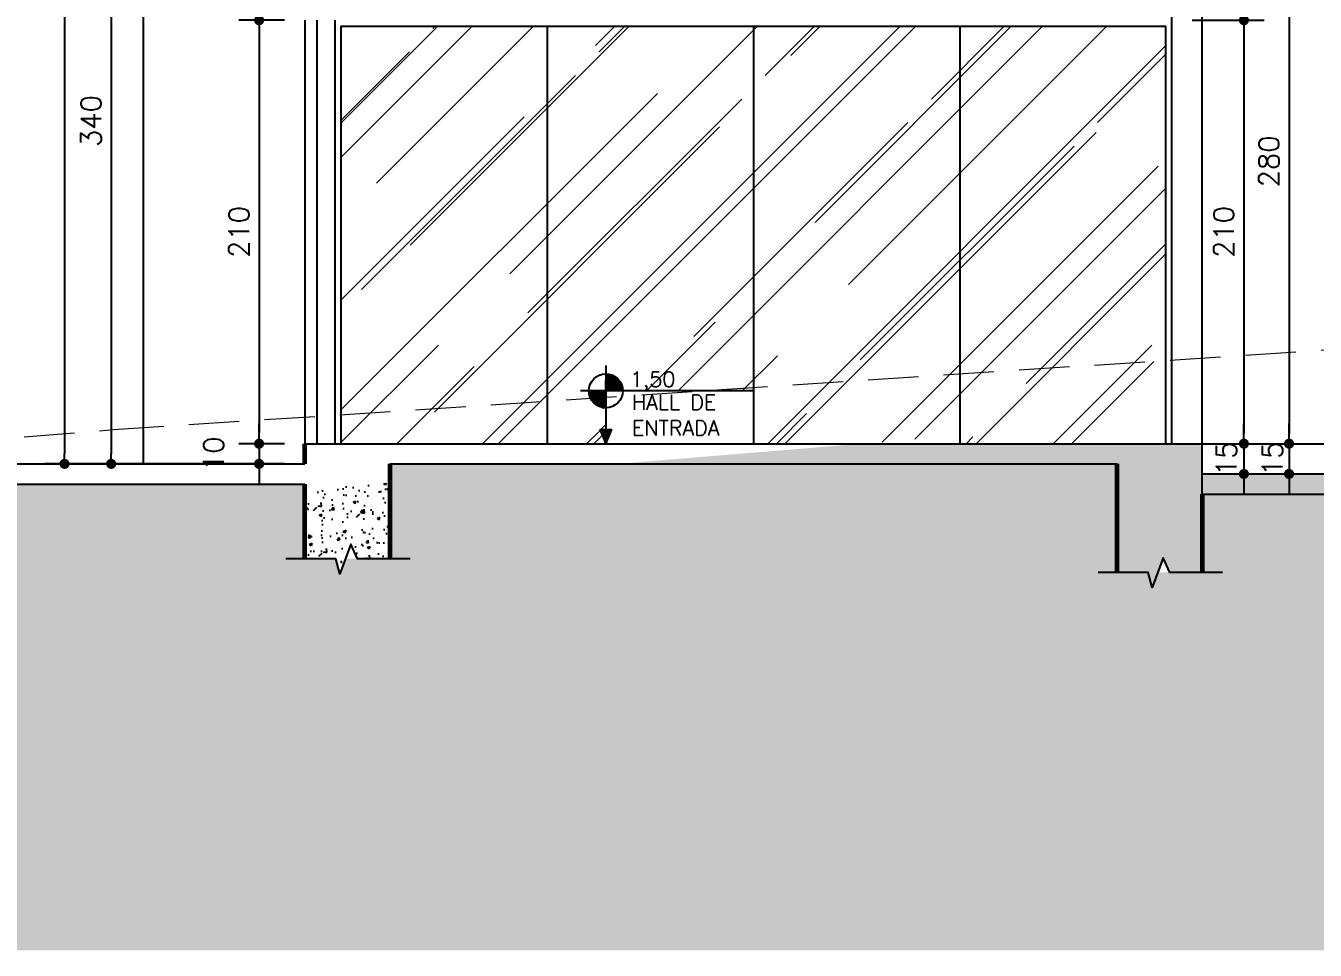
# Model space of a CAD drawing. Header units: inches. Extents: x 580771 to 672494, y 7715997 to 7829530.
# Drawn here: x 653283 to 653922, y 7722176 to 7722634 of the extents above; entities that cross this region are included whole.
import ezdxf

# ---------------------------------------------------------------- set-up
doc = ezdxf.new("R2010")
doc.units = ezdxf.units.IN
doc.header["$MEASUREMENT"] = 0
doc.header["$PDMODE"] = 2
doc.linetypes.add('DASHED2', pattern=[0.375, 0.25, -0.125])
for name, color, linetype, lineweight in [('ARQ-06', 6, 'Continuous', 60), ('LINHAS FINAS', 1, 'Continuous', 9), ('MEIO_FIO', 7, 'Continuous', 0)]:
    doc.layers.add(name, color=color, linetype=linetype, lineweight=lineweight)
for name, color, linetype in [('Block1', 1, 'Continuous'), ('NIVEL', 2, 'Continuous'), ('P01', 1, 'Continuous'), ('P06', 6, 'Continuous'), ('parede', 6, 'Continuous')]:
    doc.layers.add(name, color=color, linetype=linetype)
doc.styles.add('R80E50', font='romans.shx', dxfattribs={"height": 10})
doc.styles.add('ROMANS', font='romans', dxfattribs={"height": 0.2})
doc.dimstyles.new('ARQ50', dxfattribs={"dimscale": 50, "dimtxt": 10, "dimasz": 0.1, "dimexe": 0.2, "dimexo": 0.2, "dimgap": 0.1, "dimtad": 1, "dimdec": 0, "dimzin": 12, "dimdsep": 46, "dimtxsty": 'R80E50', "dimblk1": 'DOT', "dimblk2": 'DOT', "dimsah": 1, "dimcen": 0.4, "dimclrd": 15, "dimclre": 15, "dimclrt": 3, "dimadec": 0, "dimazin": 0, "dimtfac": 1, "dimtdec": 0, "dimtmove": 2, "dimatfit": 3, "dimldrblk": 'DOT', "dimfxl": 0.2, "dimtolj": 1, "dimtzin": 12, "dimarcsym": 0})
pattern_1 = [(50, (-1901.658, -30568.503), (14.345203652, -1.2550427), [1.5, -16.5]), (355, (-1901.658, -30568.503), (-2.775026672, 15.043842674), [1.2, -13.2]), (100.45144446, (-1900.463, -30568.608), (11.570176935, 13.78879982), [1.27480384, -14.02284224]), (46.1842, (-1901.658, -30564.503), (21.344826613, -3.310385616), [2.25, -24.75]), (96.6356355, (-1899.88, -30564.78), (18.693238913, 19.482372015), [1.91220684, -21.0342752]), (351.184164, (-1901.658, -30564.503), (18.6932389, 19.482372005), [1.8, -19.80000002]), (21, (-1899.658, -30565.503), (11.938141042, -8.052377813), [1.5, -16.5]), (326, (-1899.658, -30565.503), (4.866306638, 14.5030009), [1.2, -13.2]), (71.45144474, (-1898.663, -30566.174), (16.804447535, 6.450623056), [1.2748038, -14.02284224]), (37.5, (-1901.658, -30568.503), (0.2431971063, 6.6578770766), [0, -13.04, 0, -13.4, 0, -13.25]), (7.5, (-1901.658, -30568.503), (5.261390749, 7.8882342376), [0, -7.64, 0, -12.74, 0, -5.05]), (327.5, (-1906.118, -30568.503), (10.6764487234, -0.4510974347), [0, -5, 0, -15.6, 0, -20.7]), (317.5, (-1908.118, -30568.503), (11.663723387, 2.002099647), [0, -6.5, 0, -10.36, 0, -14.7])]

# ---------------------------------------------------------------- blocks, each defined once
blk = doc.blocks.new('*X32')
at = {"color": 0}
for p, q in [((-1683.05, 3892), (-1680, 3892)), ((-1683.05, 3891), (-1680, 3891)), ((-1680, 3888), (-1680, 3892.29)), ((-1679, 3888), (-1679, 3891.98)), ((-1678, 3888), (-1678, 3891.57)), ((-1677, 3888), (-1677, 3891.05)), ((-1683.05, 3890), (-1680, 3890)), ((-1683.05, 3889), (-1680, 3889)), ((-1683.05, 3888), (-1680, 3888)), ((-1683.05, 3882), (-1680, 3882)), ((-1683, 3882), (-1683, 3888)), ((-1682, 3882), (-1682, 3888)), ((-1681, 3882), (-1681, 3888)), ((-1680, 3882), (-1680, 3888)), ((-1680, 3888), (-1674, 3888)), ((-1680, 3887), (-1674, 3887)), ((-1680, 3886), (-1674, 3886)), ((-1680, 3885), (-1674, 3885)), ((-1680, 3884), (-1674, 3884)), ((-1680, 3883), (-1674, 3883)), ((-1680, 3880.69), (-1680, 3882)), ((-1680, 3882), (-1674, 3882)), ((-1679, 3880.69), (-1679, 3882)), ((-1678, 3880.69), (-1678, 3882)), ((-1677, 3880.69), (-1677, 3882)), ((-1676, 3888), (-1676, 3890.4)), ((-1676, 3880.69), (-1676, 3882)), ((-1675, 3888), (-1675, 3889.59)), ((-1675, 3880.69), (-1675, 3882)), ((-1674, 3888), (-1674, 3888.57)), ((-1674, 3882), (-1674, 3888)), ((-1674, 3888), (-1673.54, 3888)), ((-1674, 3880.69), (-1674, 3882)), ((-1674, 3882), (-1671.12, 3882)), ((-1673, 3882), (-1673, 3887.24)), ((-1672, 3882), (-1672, 3885.37)), ((-1695.03, 3880), (-1692, 3880)), ((-1694.93, 3879), (-1692, 3879)), ((-1694.74, 3878), (-1692, 3878)), ((-1694.47, 3877), (-1692, 3877)), ((-1694.1, 3876), (-1692, 3876)), ((-1694, 3875.78), (-1694, 3876)), ((-1693, 3873.98), (-1693, 3876)), ((-1692, 3876), (-1692, 3880.69)), ((-1692, 3872.69), (-1692, 3876)), ((-1692, 3876), (-1686, 3876)), ((-1692, 3875), (-1686, 3875)), ((-1692, 3874), (-1686, 3874)), ((-1692, 3873), (-1686, 3873)), ((-1691, 3876), (-1691, 3880.69)), ((-1690, 3876), (-1690, 3880.69)), ((-1689, 3876), (-1689, 3880.69)), ((-1688, 3876), (-1688, 3880.69)), ((-1687, 3876), (-1687, 3880.69)), ((-1686, 3876), (-1686, 3880.69)), ((-1686, 3880), (-1683.05, 3880)), ((-1686, 3879), (-1683.05, 3879)), ((-1686, 3878), (-1683.05, 3878)), ((-1686, 3877), (-1683.05, 3877)), ((-1686, 3870), (-1686, 3876)), ((-1686, 3876), (-1683.05, 3876)), ((-1685, 3870), (-1685, 3876)), ((-1684, 3870), (-1684, 3876)), ((-1683.05, 3881), (-1680, 3881)), ((-1674, 3881), (-1671.05, 3881)), ((-1691.33, 3872), (-1686, 3872)), ((-1690.13, 3871), (-1686, 3871)), ((-1688.51, 3870), (-1686, 3870)), ((-1688, 3869.76), (-1688, 3870)), ((-1687, 3869.36), (-1687, 3870)), ((-1686, 3869.06), (-1686, 3870)), ((-1686, 3870), (-1683.05, 3870)), ((-1685.77, 3869), (-1683.05, 3869))]:
    blk.add_line(p, q, dxfattribs=at)
blk = doc.blocks.new('nível corte')
at = {"layer": 'NIVEL', "color": 2, "linetype": 'Continuous'}
for p, q in [((172038.46, 10236.15), (172038.46, 10197.35)), ((172111.26, 10223.55), (172025.86, 10223.55)), ((172035.46, 10204.35), (172038.46, 10197.35)), ((172035.46, 10204.35), (172041.46, 10204.35)), ((172038.46, 10197.35), (172041.46, 10204.35))]:
    blk.add_line(p, q, dxfattribs=at)
blk.add_circle((172038.46, 10223.55), 8.4, dxfattribs=at)
blk.add_solid([(172035.46, 10204.35), (172038.46, 10197.35), (172041.46, 10204.35), (172038.46, 10197.35)], dxfattribs=at)
at = {"layer": 'NIVEL', "color": 1, "linetype": 'Continuous', "xscale": 0.7000000000116415, "yscale": 0.7000000000116415, "zscale": 0.7000000000116415}
blk.add_blockref('*X32', (173216.6, 7507.07), dxfattribs=at)
blk = doc.blocks.new('_DOT')
at = {"color": 0, "linetype": 'ByBlock'}
blk.add_line((-0.5, 0), (-1, 0), dxfattribs=at)
at = {"color": 0, "linetype": 'ByBlock', "const_width": 0.5}
blk.add_lwpolyline([(-0.25, 0, 1), (0.25, 0, 1)], format="xyb", close=True, dxfattribs=at)
blk = doc.blocks.new('*D304')
at = {"layer": 'Defpoints', "color": 0, "transparency": 16777216}
for p in [(653851.02, 7722636.68), (653851.02, 7722426.68), (653886.7, 7722426.68)]:
    blk.add_point(p, dxfattribs=at)
at = {"layer": 'NIVEL', "color": 15, "lineweight": -2, "transparency": 16777216}
for p, q in [((653861.02, 7722636.68), (653896.7, 7722636.68)), ((653886.7, 7722631.68), (653886.7, 7722431.68)), ((653861.02, 7722426.68), (653896.7, 7722426.68))]:
    blk.add_line(p, q, dxfattribs=at)
at = {"layer": 'NIVEL', "color": 15, "lineweight": -2, "transparency": 16777216, "xscale": 5, "yscale": 5, "zscale": 5}
for p, rotation in [((653886.7, 7722636.68), 90), ((653886.7, 7722426.68), 270)]:
    blk.add_blockref('_DOT', p, dxfattribs=dict(at, rotation=rotation))
at = {"layer": 'NIVEL', "color": 3, "transparency": 16777216, "insert": (653876.7, 7722531.68), "char_height": 10, "attachment_point": 5, "rotation": 90, "style": 'R80E50'}
blk.add_mtext('\\A1;210', dxfattribs=at)
blk = doc.blocks.new('*D305')
at = {"layer": 'Defpoints', "color": 0, "transparency": 16777216}
for p in [(653851.02, 7722426.68), (653866.02, 7722411.68), (653886.7, 7722411.68)]:
    blk.add_point(p, dxfattribs=at)
at = {"layer": 'NIVEL', "color": 15, "lineweight": -2, "transparency": 16777216}
for p, q in [((653886.7, 7722431.68), (653886.7, 7722436.68)), ((653861.02, 7722426.68), (653896.7, 7722426.68)), ((653886.7, 7722426.68), (653886.7, 7722411.68)), ((653876.02, 7722411.68), (653896.7, 7722411.68)), ((653886.7, 7722406.68), (653886.7, 7722401.68))]:
    blk.add_line(p, q, dxfattribs=at)
at = {"layer": 'NIVEL', "color": 15, "lineweight": -2, "transparency": 16777216, "xscale": 5, "yscale": 5, "zscale": 5}
for p, rotation in [((653886.7, 7722426.68), 270), ((653886.7, 7722411.68), 90)]:
    blk.add_blockref('_DOT', p, dxfattribs=dict(at, rotation=rotation))
at = {"layer": 'NIVEL', "color": 3, "transparency": 16777216, "insert": (653878, 7722419.18), "char_height": 10, "attachment_point": 5, "rotation": 90, "style": 'R80E50'}
blk.add_mtext('\\A1;15', dxfattribs=at)
blk = doc.blocks.new('*D317')
at = {"layer": 'Defpoints', "color": 0, "transparency": 16777216}
for p in [(653851.02, 7722706.68), (653866.02, 7722426.68), (653909.08, 7722426.68)]:
    blk.add_point(p, dxfattribs=at)
at = {"layer": 'NIVEL', "color": 15, "lineweight": -2, "transparency": 16777216}
for p, q in [((653861.02, 7722706.68), (653919.08, 7722706.68)), ((653909.08, 7722701.68), (653909.08, 7722431.68)), ((653876.02, 7722426.68), (653919.08, 7722426.68))]:
    blk.add_line(p, q, dxfattribs=at)
at = {"layer": 'NIVEL', "color": 15, "lineweight": -2, "transparency": 16777216, "xscale": 5, "yscale": 5, "zscale": 5}
for p, rotation in [((653909.08, 7722706.68), 90), ((653909.08, 7722426.68), 270)]:
    blk.add_blockref('_DOT', p, dxfattribs=dict(at, rotation=rotation))
at = {"layer": 'NIVEL', "color": 3, "transparency": 16777216, "insert": (653899.08, 7722566.68), "char_height": 10, "attachment_point": 5, "rotation": 90, "style": 'R80E50'}
blk.add_mtext('\\A1;280', dxfattribs=at)
blk = doc.blocks.new('*D318')
at = {"layer": 'Defpoints', "color": 0, "transparency": 16777216}
for p in [(653866.02, 7722426.68), (653866.02, 7722411.68), (653909.08, 7722411.68)]:
    blk.add_point(p, dxfattribs=at)
at = {"layer": 'NIVEL', "color": 15, "lineweight": -2, "transparency": 16777216}
for p, q in [((653909.08, 7722431.68), (653909.08, 7722436.68)), ((653876.02, 7722426.68), (653919.08, 7722426.68)), ((653909.08, 7722426.68), (653909.08, 7722411.68)), ((653876.02, 7722411.68), (653919.08, 7722411.68)), ((653909.08, 7722406.68), (653909.08, 7722401.68))]:
    blk.add_line(p, q, dxfattribs=at)
at = {"layer": 'NIVEL', "color": 15, "lineweight": -2, "transparency": 16777216, "xscale": 5, "yscale": 5, "zscale": 5}
for p, rotation in [((653909.08, 7722426.68), 270), ((653909.08, 7722411.68), 90)]:
    blk.add_blockref('_DOT', p, dxfattribs=dict(at, rotation=rotation))
at = {"layer": 'NIVEL', "color": 3, "transparency": 16777216, "insert": (653900.8, 7722419.18), "char_height": 10, "attachment_point": 5, "rotation": 90, "style": 'R80E50'}
blk.add_mtext('\\A1;15', dxfattribs=at)
blk = doc.blocks.new('*D319')
at = {"layer": 'Defpoints', "color": 0, "transparency": 16777216}
for p in [(653356.02, 7722756.68), (653325.08, 7722416.68), (653341.02, 7722416.68)]:
    blk.add_point(p, dxfattribs=at)
at = {"layer": 'NIVEL', "color": 15, "lineweight": -2, "transparency": 16777216}
for p, q in [((653346.02, 7722756.68), (653315.08, 7722756.68)), ((653325.08, 7722751.68), (653325.08, 7722421.68)), ((653331.02, 7722416.68), (653315.08, 7722416.68))]:
    blk.add_line(p, q, dxfattribs=at)
at = {"layer": 'NIVEL', "color": 15, "lineweight": -2, "transparency": 16777216, "xscale": 5, "yscale": 5, "zscale": 5}
for p, rotation in [((653325.08, 7722756.68), 90), ((653325.08, 7722416.68), 270)]:
    blk.add_blockref('_DOT', p, dxfattribs=dict(at, rotation=rotation))
at = {"layer": 'NIVEL', "color": 3, "transparency": 16777216, "insert": (653315.08, 7722586.68), "char_height": 10, "attachment_point": 5, "rotation": 90, "style": 'R80E50'}
blk.add_mtext('\\A1;340', dxfattribs=at)
blk = doc.blocks.new('*D320')
at = {"layer": 'Defpoints', "color": 0, "transparency": 16777216}
for p in [(653421.02, 7722636.68), (653398.43, 7722426.68), (653421.02, 7722426.68)]:
    blk.add_point(p, dxfattribs=at)
at = {"layer": 'NIVEL', "color": 15, "lineweight": -2, "transparency": 16777216}
for p, q in [((653411.02, 7722636.68), (653388.43, 7722636.68)), ((653398.43, 7722631.68), (653398.43, 7722431.68)), ((653411.02, 7722426.68), (653388.43, 7722426.68))]:
    blk.add_line(p, q, dxfattribs=at)
at = {"layer": 'NIVEL', "color": 15, "lineweight": -2, "transparency": 16777216, "xscale": 5, "yscale": 5, "zscale": 5}
for p, rotation in [((653398.43, 7722636.68), 90), ((653398.43, 7722426.68), 270)]:
    blk.add_blockref('_DOT', p, dxfattribs=dict(at, rotation=rotation))
at = {"layer": 'NIVEL', "color": 3, "transparency": 16777216, "insert": (653388.43, 7722531.68), "char_height": 10, "attachment_point": 5, "rotation": 90, "style": 'R80E50'}
blk.add_mtext('\\A1;210', dxfattribs=at)
blk = doc.blocks.new('*D321')
at = {"layer": 'Defpoints', "color": 0, "transparency": 16777216}
for p in [(653421.02, 7722426.68), (653398.43, 7722416.68), (653421.02, 7722416.68)]:
    blk.add_point(p, dxfattribs=at)
at = {"layer": 'NIVEL', "color": 15, "lineweight": -2, "transparency": 16777216}
for p, q in [((653398.43, 7722431.68), (653398.43, 7722436.68)), ((653411.02, 7722426.68), (653388.43, 7722426.68)), ((653398.43, 7722426.68), (653398.43, 7722416.68)), ((653411.02, 7722416.68), (653388.43, 7722416.68)), ((653398.43, 7722411.68), (653398.43, 7722406.68))]:
    blk.add_line(p, q, dxfattribs=at)
at = {"layer": 'NIVEL', "color": 15, "lineweight": -2, "transparency": 16777216, "xscale": 5, "yscale": 5, "zscale": 5}
for p, rotation in [((653398.43, 7722426.68), 270), ((653398.43, 7722416.68), 90)]:
    blk.add_blockref('_DOT', p, dxfattribs=dict(at, rotation=rotation))
at = {"layer": 'NIVEL', "color": 3, "transparency": 16777216, "insert": (653375.93, 7722421.68), "char_height": 10, "attachment_point": 5, "rotation": 90, "style": 'R80E50'}
blk.add_mtext('\\A1;10', dxfattribs=at)
blk = doc.blocks.new('*D332')
at = {"layer": 'Defpoints', "color": 0, "transparency": 16777216}
for p in [(653421.02, 7723056.68), (653301.96, 7722416.68), (653421.02, 7722416.68)]:
    blk.add_point(p, dxfattribs=at)
at = {"layer": 'NIVEL', "color": 15, "lineweight": -2, "transparency": 16777216}
for p, q in [((653411.02, 7723056.68), (653291.96, 7723056.68)), ((653301.96, 7723051.68), (653301.96, 7722421.68)), ((653411.02, 7722416.68), (653291.96, 7722416.68))]:
    blk.add_line(p, q, dxfattribs=at)
at = {"layer": 'NIVEL', "color": 15, "lineweight": -2, "transparency": 16777216, "xscale": 5, "yscale": 5, "zscale": 5}
for p, rotation in [((653301.96, 7723056.68), 90), ((653301.96, 7722416.68), 270)]:
    blk.add_blockref('_DOT', p, dxfattribs=dict(at, rotation=rotation))
at = {"layer": 'NIVEL', "color": 3, "transparency": 16777216, "insert": (653291.96, 7722736.68), "char_height": 10, "attachment_point": 5, "rotation": 90, "style": 'R80E50'}
blk.add_mtext('\\A1;640', dxfattribs=at)
blk = doc.blocks.new('*D1327')
at = {"layer": 'Defpoints', "color": 0, "transparency": 16777216}
for p in [(653858.52, 7723056.68), (653940.45, 7723056.68), (653866.02, 7722426.68)]:
    blk.add_point(p, dxfattribs=at)
at = {"layer": 'NIVEL', "color": 15, "lineweight": -2, "transparency": 16777216}
for p, q in [((653868.52, 7723056.68), (653950.45, 7723056.68)), ((653940.45, 7722431.68), (653940.45, 7723051.68)), ((653876.02, 7722426.68), (653950.45, 7722426.68))]:
    blk.add_line(p, q, dxfattribs=at)
at = {"layer": 'NIVEL', "color": 15, "lineweight": -2, "transparency": 16777216, "xscale": 5, "yscale": 5, "zscale": 5}
for p, rotation in [((653940.45, 7723056.68), 90), ((653940.45, 7722426.68), 270)]:
    blk.add_blockref('_DOT', p, dxfattribs=dict(at, rotation=rotation))
at = {"layer": 'NIVEL', "color": 3, "transparency": 16777216, "insert": (653930.45, 7722741.68), "char_height": 10, "attachment_point": 5, "rotation": 90, "style": 'R80E50'}
blk.add_mtext('\\A1;630', dxfattribs=at)

msp = doc.modelspace()

# ---------------------------------------------------------------- hatches: boundary and pattern name
at = {"layer": 'Block1'}
h = msp.add_hatch(dxfattribs=at)
h.set_pattern_fill('EARTH', color=256, scale=150, angle=45, style=0, double=1)
h.paths.add_polyline_path([(656287.019, 7722354.592), (656264.966, 7722354.592), (656262.241, 7722347.166), (656260.186, 7722354.592), (656244.771, 7722354.592), (656244.771, 7722401.677), (655716.019, 7722401.677), (655716.019, 7722367.54), (655693.966, 7722367.54), (655691.241, 7722360.114), (655689.186, 7722367.54), (655673.771, 7722367.54), (655673.771, 7722416.677), (655052.009, 7722416.677), (655052.009, 7722362.849), (655029.957, 7722362.849), (655027.231, 7722355.423), (655025.177, 7722362.849), (655009.761, 7722362.849), (655009.761, 7722416.677), (654573.725, 7722416.677), (654573.725, 7722362.849), (654551.672, 7722362.849), (654548.947, 7722355.423), (654546.892, 7722362.849), (654531.477, 7722362.849), (654531.477, 7722416.677), (654093.267, 7722416.677), (654093.267, 7722362.849), (654071.215, 7722362.849), (654068.489, 7722355.423), (654066.434, 7722362.849), (654051.019, 7722362.849), (654051.019, 7722401.677), (653866.019, 7722401.677), (653866.019, 7722362.849), (653843.966, 7722362.849), (653841.241, 7722355.423), (653839.186, 7722362.849), (653823.771, 7722362.849), (653823.771, 7722416.677), (653463.267, 7722416.677), (653463.267, 7722369.592), (653441.215, 7722369.592), (653438.489, 7722362.166), (653436.434, 7722369.592), (653421.019, 7722369.592), (653421.019, 7722406.677), (652999.618, 7722406.677), (652191.844, 7722333.677), (651673.557, 7722283.677), (651357.848, 7722277.279), (651358.916, 7722224.591), (651335.796, 7722224.591), (651333.07, 7722217.165), (651331.015, 7722224.591), (651316.103, 7722224.591), (651316.103, 7722175.5), (656287.019, 7722175.5)])
h.paths.add_polyline_path([(652667.672, 7722363.688), (652861.678, 7722381.496), (652860.649, 7722392.699), (652666.644, 7722374.891)], flags=24)
at = {"layer": 'LINHAS FINAS'}
h = msp.add_hatch(dxfattribs=at)
h.set_pattern_fill('AR-RROOF', color=256, scale=50, angle=45, style=0)
h.set_pattern_definition([(45, (-1901.66, -30568.503), (42.42640687, 113.137085), [750, -100, 250, -50]), (45, (-1872.31, -30503.8), (-82.37794, 11.6672619), [150, -16.5, 300, -37.5]), (45, (-1914.032, -30520.773), (160.15968594, 207.53584028), [400, -70, 200, -50])])
h.paths.add_polyline_path([(653541.269, 7722633.677), (653439.019, 7722633.677), (653439.019, 7722426.677), (653541.269, 7722426.677)])
h.paths.add_polyline_path([(653643.519, 7722633.677), (653541.269, 7722633.677), (653541.269, 7722426.677), (653570.292, 7722426.677), (653567.292, 7722433.677), (653570.292, 7722433.677), (653570.292, 7722444.486, -0.4142136), (653561.892, 7722452.886, -1), (653578.692, 7722452.886), (653643.519, 7722452.886)])
h.paths.add_polyline_path([(653745.769, 7722633.677), (653643.519, 7722633.677), (653643.519, 7722426.677), (653697.087, 7722426.677), (653745.769, 7722430.702)])
h.paths.add_polyline_path([(653848.019, 7722633.677), (653745.769, 7722633.677), (653745.769, 7722430.702), (653781.761, 7722433.677), (653848.019, 7722438.04)])
h.paths.add_polyline_path([(653848.019, 7722438.04), (653781.761, 7722433.677), (653745.769, 7722430.702), (653745.769, 7722426.677), (653848.019, 7722426.677)])
h.paths.add_polyline_path([(653582.182, 7722451.225), (653608.432, 7722451.225), (653608.432, 7722464.617), (653582.182, 7722464.617)], flags=25)
at = {"layer": 'P01'}
h = msp.add_hatch(dxfattribs=at)
h.set_pattern_fill('AR-CONC', color=256, scale=2)
h.set_pattern_definition(pattern_1)
h.paths.add_polyline_path([(655673.771, 7722367.54), (655689.186, 7722367.54), (655691.241, 7722360.114), (655696.636, 7722374.815), (655699.948, 7722367.54), (655716.019, 7722367.54), (655716.019, 7722401.677), (656244.771, 7722401.677), (656244.771, 7722354.592), (656287.019, 7722354.592), (656287.019, 7722354.592), (656279.793, 7722361.868), (656270.948, 7722354.592), (656284.049, 7722354.592), (656287.019, 7722411.677), (655716.019, 7722411.677), (655716.019, 7722426.677), (654051.019, 7722426.677), (654051.019, 7722411.677), (653866.019, 7722411.677), (653866.019, 7722426.677), (653697.087, 7722426.677), (653576.126, 7722416.677), (653823.771, 7722416.677), (653823.771, 7722362.849), (653839.186, 7722362.849), (653841.241, 7722355.423), (653846.636, 7722370.124), (653849.948, 7722362.849), (653866.019, 7722362.849), (653866.019, 7722401.677), (654051.019, 7722401.677), (654051.019, 7722362.849), (654066.434, 7722362.849), (654068.489, 7722355.423), (654073.885, 7722370.124), (654077.196, 7722362.849), (654093.267, 7722362.849), (654093.267, 7722416.677), (654531.477, 7722416.677), (654531.477, 7722362.849), (654546.892, 7722362.849), (654548.947, 7722355.423), (654554.342, 7722370.124), (654557.654, 7722362.849), (654573.725, 7722362.849), (654573.725, 7722416.677), (655009.761, 7722416.677), (655009.761, 7722362.849), (655025.177, 7722362.849), (655027.231, 7722355.423), (655032.627, 7722370.124), (655035.938, 7722362.849), (655052.009, 7722362.849), (655052.009, 7722416.677), (655673.771, 7722416.677)])
h = msp.add_hatch(dxfattribs=at)
h.set_pattern_fill('AR-CONC', color=256, scale=2)
h.set_pattern_definition(pattern_1)
h.paths.add_polyline_path([(653463.267, 7722407.347), (653421.019, 7722403.854), (653421.019, 7722369.592), (653436.434, 7722369.592), (653438.489, 7722362.166), (653443.885, 7722376.868), (653447.196, 7722369.592), (653463.267, 7722369.592)])

# ---------------------------------------------------------------- linework, layer by layer
at = {"layer": 'ARQ-06'}
for p, q in [((653421.019, 7722416.677), (653421.019, 7722426.677)), ((653463.267, 7722416.677), (653463.267, 7722369.592)), ((653823.771, 7722362.849), (653823.771, 7722416.677)), ((653421.019, 7722369.592), (653421.019, 7722406.677)), ((653866.019, 7722401.677), (653866.019, 7722362.849))]:
    msp.add_line(p, q, dxfattribs=at)
at = {"layer": 'Block1'}
for points in [[(653473.399, 7722369.592), (653447.196, 7722369.592), (653443.885, 7722376.868), (653438.489, 7722362.166), (653436.434, 7722369.592), (653411.635, 7722369.592)], [(653876.151, 7722362.849), (653849.948, 7722362.849), (653846.636, 7722370.124), (653841.241, 7722355.423), (653839.186, 7722362.849), (653814.386, 7722362.849)]]:
    msp.add_lwpolyline(points, dxfattribs=at)
at = {"layer": 'MEIO_FIO', "color": 2, "linetype": 'DASHED2', "ltscale": 100}
msp.add_lwpolyline([(651310.321, 7722281.677), (651673.557, 7722283.677), (652191.844, 7722333.677), (652721.406, 7722383.677), (653326.215, 7722433.677), (654085.638, 7722483.677), (654790.258, 7722533.677), (655642.008, 7722583.677), (656297.195, 7722611.405)], dxfattribs=at)
at = {"layer": 'NIVEL'}
for p, q in [((653439.019, 7722633.677), (653848.019, 7722633.677)), ((653541.269, 7722633.677), (653541.269, 7722426.677)), ((653643.519, 7722633.677), (653643.519, 7722426.677)), ((653745.769, 7722633.677), (653745.769, 7722426.677)), ((653848.019, 7722426.677), (653848.019, 7722633.677))]:
    msp.add_line(p, q, dxfattribs=at)
at = {"layer": 'parede'}
for p, q in [((653866.019, 7722401.677), (653866.019, 7723056.677)), ((653851.019, 7722426.677), (653851.019, 7722706.677)), ((653421.019, 7722426.677), (653866.019, 7722426.677)), ((652200.019, 7722416.677), (653421.019, 7722416.677)), ((653463.267, 7722416.677), (653823.771, 7722416.677)), ((653866.019, 7722411.677), (654051.019, 7722411.677)), ((652242, 7722406.677), (653421.019, 7722406.677)), ((653866.019, 7722401.677), (654051.019, 7722401.677))]:
    msp.add_line(p, q, dxfattribs=at)
at = {"layer": 'parede', "color": 2}
for p, q in [((653341.019, 7722756.677), (653341.019, 7722416.677)), ((653421.019, 7722636.677), (653421.019, 7722426.677)), ((653427.019, 7722636.677), (653427.019, 7722426.677)), ((653436.019, 7722636.677), (653436.019, 7722426.677)), ((653439.019, 7722633.677), (653439.019, 7722426.677))]:
    msp.add_line(p, q, dxfattribs=at)

# ---------------------------------------------------------------- block references
at = {"layer": 'P06'}
msp.add_blockref('nível corte', (481531.83, 7712229.332), dxfattribs=at)

# ---------------------------------------------------------------- texts
at = {"layer": 'NIVEL', "style": 'ROMANS'}
for s, p in [('1,50', (653582.271, 7722454.885)), ('HALL DE', (653583.313, 7722443.438)), ('ENTRADA', (653583.313, 7722430.726))]:
    msp.add_text(s, height=7.5, dxfattribs=at).set_placement(p)

# ---------------------------------------------------------------- dimensions: what is measured, and where the dimension line sits
at = {"layer": 'NIVEL'}
for base, p1, p2, picture, middle in [((653301.962, 7722416.677), (653421.019, 7723056.677), (653421.019, 7722416.677), '*D332', (653291.962, 7722736.677)), ((653325.077, 7722416.677), (653356.019, 7722756.677), (653341.019, 7722416.677), '*D319', (653315.077, 7722586.677)), ((653909.084, 7722426.677), (653851.019, 7722706.677), (653866.019, 7722426.677), '*D317', (653899.084, 7722566.677)), ((653398.43, 7722426.677), (653421.019, 7722636.677), (653421.019, 7722426.677), '*D320', (653388.43, 7722531.677)), ((653886.702, 7722426.677), (653851.019, 7722636.677), (653851.019, 7722426.677), '*D304', (653876.702, 7722531.677)), ((653398.43, 7722416.677), (653421.019, 7722426.677), (653421.019, 7722416.677), '*D321', (653375.93, 7722421.677))]:
    dim = msp.add_linear_dim(base=base, p1=p1, p2=p2, angle=90, dimstyle='ARQ50', dxfattribs=at)
    dim.commit()
    dim.dimension.update_dxf_attribs({"geometry": picture, "text_midpoint": middle})
at = {"layer": 'NIVEL', "color": 3}
dim = msp.add_linear_dim(base=(653940.449, 7723056.677), p1=(653866.019, 7722426.677), p2=(653858.519, 7723056.677), angle=90, dimstyle='ARQ50', dxfattribs=at)
dim.commit()
dim.dimension.update_dxf_attribs({"geometry": '*D1327', "text_midpoint": (653930.449, 7722741.677)})
at = {"layer": 'NIVEL'}
for base, p1, picture, middle in [((653886.702, 7722411.677), (653851.019, 7722426.677), '*D305', (653878.002, 7722419.177)), ((653909.084, 7722411.677), (653866.019, 7722426.677), '*D318', (653900.796, 7722419.177))]:
    dim = msp.add_linear_dim(base=base, p1=p1, p2=(653866.019, 7722411.677), angle=90, dimstyle='ARQ50', dxfattribs=at)
    dim.commit()
    dim.dimension.update_dxf_attribs({"geometry": picture, "text_midpoint": middle, "dimtype": 160})

doc.saveas('drawing.dxf')
